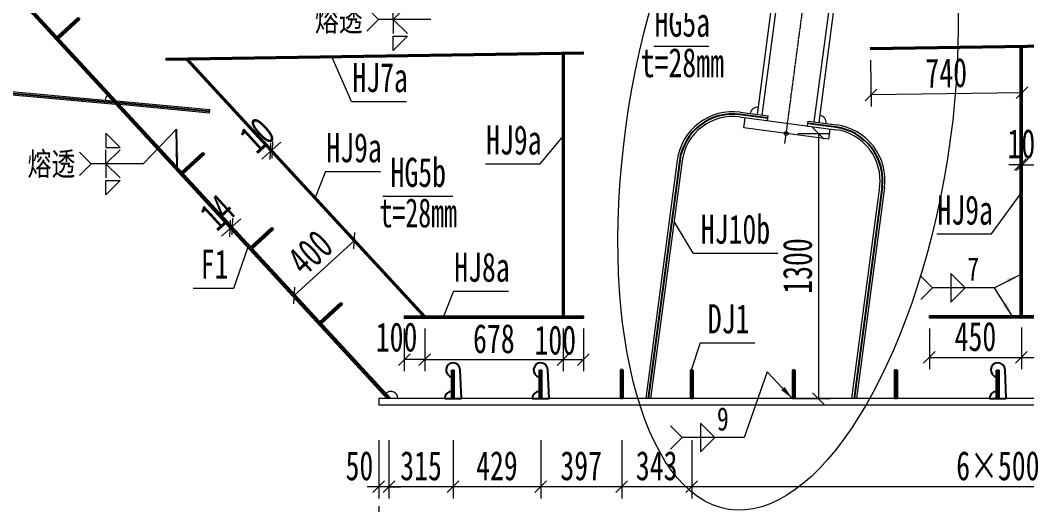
# Model space of a CAD drawing. Header units: millimetres. Extents: x 44597 to 300567, y -113054 to 73044.
# Drawn here: x 143971 to 148903, y -73829 to -71451 of the extents above; entities that cross this region are included whole.
import ezdxf
from ezdxf.enums import TextEntityAlignment as Align

# ---------------------------------------------------------------- set-up
doc = ezdxf.new("R2010")
doc.units = ezdxf.units.MM
doc.linetypes.add('CENTER2', pattern=[28.575, 19.05, -3.175, 3.175, -3.175])
doc.layers.get('Defpoints').update_dxf_attribs({"color": 8})
for name, color, linetype, lineweight in [('Dim', 4, 'Continuous', 15), ('中心线', 2, 'CENTER2', 15), ('文字', 7, 'Continuous', 15), ('细实线', 4, 'Continuous', 15), ('钢板粗线', 1, 'Continuous', 25), ('钢板细线', 6, 'Continuous', 15)]:
    doc.layers.add(name, color=color, linetype=linetype, lineweight=lineweight)
doc.layers.add('Text', color=4, linetype='Continuous')
doc.styles.add('111', font='', dxfattribs={"width": 0.7})
doc.styles.add('BM_Dim', font='', dxfattribs={"width": 0.85})
doc.styles.add('SMEDI', font='', dxfattribs={"width": 0.75})
doc.styles.get("Standard").update_dxf_attribs({"font": ''})
doc.styles.get('111').set_extended_font_data('仿宋_GB2312')
doc.styles.get('BM_Dim').set_extended_font_data('仿宋_GB2312')
doc.styles.get('SMEDI').set_extended_font_data('仿宋_GB2312')
doc.styles.get('Standard').set_extended_font_data('仿宋_GB2312')
doc.dimstyles.new('200', dxfattribs={"dimscale": 0, "dimtxt": 2.5, "dimasz": 1, "dimexe": 1, "dimexo": 1, "dimgap": 0.6, "dimtad": 1, "dimdec": 0, "dimdsep": 46, "dimtxsty": '111', "dimblk": 'OBLIQUE', "dimcen": 0, "dimclrd": 4, "dimclre": 4, "dimclrt": 4, "dimadec": 1, "dimazin": 2, "dimtfac": 1, "dimtdec": 0, "dimtix": 1, "dimtmove": 2, "dimatfit": 3, "dimfxl": 4, "dimfxlon": 1, "dimtolj": 1, "dimlwd": -1, "dimlwe": -1, "dimarcsym": 0})
doc.dimstyles.new('MSteel_1.0_1.0', dxfattribs={"dimtxt": 3, "dimasz": 1.2, "dimexe": 1, "dimexo": 1, "dimgap": 1, "dimtad": 3, "dimtoh": 1, "dimdec": 0, "dimzin": 0, "dimdsep": 46, "dimtxsty": 'Standard', "dimblk": 'ARCHTICK', "dimcen": 0.09, "dimclrd": 3, "dimclre": 3, "dimadec": 0, "dimazin": 0, "dimtfac": 1, "dimtdec": 4, "dimtofl": 0, "dimtmove": 0, "dimatfit": 3, "dimfxl": 1, "dimtolj": 1, "dimtzin": 0, "dimarcsym": 0})

# ---------------------------------------------------------------- blocks, each defined once
blk = doc.blocks.new('14-160加劲 无过焊孔')
at = {"layer": 'Defpoints'}
blk.add_line((38609.4, 32076.7), (38609.4, 32216.7), dxfattribs=at)
at = {"layer": '钢板粗线', "color": 7}
for p, q in [((38603.4, 32076.7), (38603.4, 32216.7)), ((38603.4, 32216.7), (38615.4, 32216.7)), ((38615.4, 32076.7), (38615.4, 32216.7)), ((38603.4, 32076.7), (38615.4, 32076.7))]:
    blk.add_line(p, q, dxfattribs=at)
blk = doc.blocks.new('全融透2')
at = {"layer": 'Dim'}
blk.add_line((0, 0), (-4.479, 0), dxfattribs=at)
for points in [[(-3.227, 2.645), (-3.227, 1.414), (-1.995, 1.414)], [(-3.227, -2.645), (-3.227, -1.414), (-1.995, -1.414)]]:
    blk.add_lwpolyline(points, close=True, dxfattribs=at)
for points in [[(-5.479, 1), (-4.479, 0), (-5.479, -1)], [(-1.995, 1.206), (-3.227, 0), (-3.227, 1.206)], [(-1.995, -1.206), (-3.227, 0), (-3.227, -1.206)]]:
    blk.add_lwpolyline(points, dxfattribs=at)
at = {"layer": 'Text', "style": 'SMEDI', "width": 0.75}
blk.add_text('熔透', height=2, dxfattribs=at).set_placement((-9.923, 0), align=Align.MIDDLE_LEFT)
blk = doc.blocks.new('_ArchTick')
at = {"color": 0, "linetype": 'ByBlock', "const_width": 0.15}
blk.add_lwpolyline([(-0.5, -0.5), (0.5, 0.5)], dxfattribs=at)
blk = doc.blocks.new('_Oblique')
at = {"color": 0, "linetype": 'ByBlock', "lineweight": -2}
blk.add_line((-0.5, -0.5), (0.5, 0.5), dxfattribs=at)
blk = doc.blocks.new('*D2517')
at = {"layer": 'Defpoints', "color": 0, "transparency": 16777216}
for p in [(145009.8, -72463.5), (145010.3, -72484.9), (145020.6, -72475.4)]:
    blk.add_point(p, dxfattribs=at)
at = {"layer": '细实线', "color": 4, "transparency": 16777216}
for p, q in [((144999.4, -72473), (144961, -72430.7)), ((145009.8, -72463.5), (144971.3, -72421.3)), ((145009.8, -72463.5), (145052, -72425.1)), ((144999.4, -72473), (144957.2, -72511.4)), ((144999.4, -72473), (145009.8, -72463.5))]:
    blk.add_line(p, q, dxfattribs=at)
at = {"layer": '细实线', "color": 4, "transparency": 16777216, "xscale": 57.14285714285715, "yscale": 57.14285714285715, "zscale": 57.14285714285715}
for p, rotation in [((144999.4, -72473), 42.30941180362122), ((145009.8, -72463.5), 222.3094118036212)]:
    blk.add_blockref('_Oblique', p, dxfattribs=dict(at, rotation=rotation))
at = {"layer": '细实线', "color": 4, "transparency": 16777216, "insert": (144936.8, -72393.8), "char_height": 142.86, "attachment_point": 5, "rotation": 42.3094, "style": '111'}
blk.add_mtext('\\A1;14', dxfattribs=at)
blk = doc.blocks.new('*D2518')
at = {"layer": 'Defpoints', "color": 0, "transparency": 16777216}
for p in [(145205, -72087.9), (145223, -72107.7), (145215.6, -72114.4)]:
    blk.add_point(p, dxfattribs=at)
at = {"layer": '细实线', "color": 4, "transparency": 16777216}
for p, q in [((145197.6, -72094.6), (145159.1, -72052.4)), ((145205, -72087.9), (145166.5, -72045.7)), ((145205, -72087.9), (145247.2, -72049.4)), ((145197.6, -72094.6), (145155.3, -72133.1)), ((145197.6, -72094.6), (145205, -72087.9))]:
    blk.add_line(p, q, dxfattribs=at)
at = {"layer": '细实线', "color": 4, "transparency": 16777216, "xscale": 57.14285714285715, "yscale": 57.14285714285715, "zscale": 57.14285714285715}
for p, rotation in [((145197.6, -72094.6), 42.31909851133648), ((145205, -72087.9), 222.3190985113364)]:
    blk.add_blockref('_Oblique', p, dxfattribs=dict(at, rotation=rotation))
at = {"layer": '细实线', "color": 4, "transparency": 16777216, "insert": (145132.4, -72015.7), "char_height": 142.86, "attachment_point": 5, "rotation": 42.3191, "style": '111'}
blk.add_mtext('\\A1;10', dxfattribs=at)
blk = doc.blocks.new('*D2519')
at = {"layer": 'Defpoints', "color": 0, "transparency": 16777216}
for p in [(145608.1, -72532.6), (145649, -72577.5), (145353.4, -72846.7)]:
    blk.add_point(p, dxfattribs=at)
at = {"layer": '细实线', "color": 4, "transparency": 16777216}
for p, q in [((145610.6, -72535.3), (145569.7, -72490.3)), ((145312.5, -72801.8), (145608.1, -72532.6)), ((145314.9, -72804.5), (145274, -72759.6))]:
    blk.add_line(p, q, dxfattribs=at)
at = {"layer": '细实线', "color": 4, "transparency": 16777216, "xscale": 57.14285714285715, "yscale": 57.14285714285715, "zscale": 57.14285714285715}
for p, rotation in [((145608.1, -72532.6), 42.31909851127786), ((145312.5, -72801.8), 222.3190985112778)]:
    blk.add_blockref('_Oblique', p, dxfattribs=dict(at, rotation=rotation))
at = {"layer": '细实线', "color": 4, "transparency": 16777216, "insert": (145391.5, -72591.6), "char_height": 142.86, "attachment_point": 5, "rotation": 42.3191, "style": '111'}
blk.add_mtext('\\A1;400', dxfattribs=at)
blk = doc.blocks.new('*D2525')
at = {"layer": 'Defpoints', "color": 0, "transparency": 16777216}
for p in [(145727.2, -73339.2), (150755.8, -73335.2), (145727.2, -74064.1)]:
    blk.add_point(p, dxfattribs=at)
at = {"layer": '细实线', "color": 4, "transparency": 16777216}
for p, q in [((145727.2, -73835.5), (145727.2, -74121.3)), ((150755.8, -73835.5), (150755.8, -74121.3)), ((150755.8, -74064.1), (145727.2, -74064.1))]:
    blk.add_line(p, q, dxfattribs=at)
at = {"layer": '细实线', "color": 4, "transparency": 16777216, "xscale": 57.14285714285715, "yscale": 57.14285714285715, "zscale": 57.14285714285715, "rotation": 180}
blk.add_blockref('_Oblique', (145727.2, -74064.1), dxfattribs=at)
at = {"layer": '细实线', "color": 4, "transparency": 16777216, "xscale": 57.14285714285715, "yscale": 57.14285714285715, "zscale": 57.14285714285715}
blk.add_blockref('_Oblique', (150755.8, -74064.1), dxfattribs=at)
at = {"layer": '细实线', "color": 4, "transparency": 16777216, "insert": (148241.5, -73961.9), "char_height": 142.86, "attachment_point": 5, "style": '111'}
blk.add_mtext('\\A1;5029', dxfattribs=at)
blk = doc.blocks.new('*D2526')
at = {"layer": 'Defpoints', "color": 0, "transparency": 16777216}
for p in [(145727.2, -73323.2), (145777.2, -73307.2), (145727.2, -73739.5)]:
    blk.add_point(p, dxfattribs=at)
at = {"layer": '细实线', "color": 4, "transparency": 16777216}
for p, q in [((145727.2, -73510.9), (145727.2, -73796.6)), ((145777.2, -73510.9), (145777.2, -73796.6)), ((145727.2, -73739.5), (145670.1, -73739.5)), ((145777.2, -73739.5), (145727.2, -73739.5)), ((145777.2, -73739.5), (145834.4, -73739.5))]:
    blk.add_line(p, q, dxfattribs=at)
at = {"layer": '细实线', "color": 4, "transparency": 16777216, "xscale": 57.14285714285715, "yscale": 57.14285714285715, "zscale": 57.14285714285715}
blk.add_blockref('_Oblique', (145727.2, -73739.5), dxfattribs=at)
at = {"layer": '细实线', "color": 4, "transparency": 16777216, "xscale": 57.14285714285715, "yscale": 57.14285714285715, "zscale": 57.14285714285715, "rotation": 180}
blk.add_blockref('_Oblique', (145777.2, -73739.5), dxfattribs=at)
at = {"layer": '细实线', "color": 4, "transparency": 16777216, "insert": (145632.9, -73637.3), "char_height": 142.86, "attachment_point": 5, "style": '111'}
blk.add_mtext('\\A1;50', dxfattribs=at)
blk = doc.blocks.new('*D2527')
at = {"layer": 'Defpoints', "color": 0, "transparency": 16777216}
for p in [(146917.7, -73307.2), (147260.8, -73307.2), (146917.7, -73739.5)]:
    blk.add_point(p, dxfattribs=at)
at = {"layer": '细实线', "color": 4, "transparency": 16777216}
for p, q in [((146917.7, -73510.9), (146917.7, -73796.6)), ((147260.8, -73510.9), (147260.8, -73796.6)), ((147260.8, -73739.5), (146917.7, -73739.5))]:
    blk.add_line(p, q, dxfattribs=at)
at = {"layer": '细实线', "color": 4, "transparency": 16777216, "xscale": 57.14285714285715, "yscale": 57.14285714285715, "zscale": 57.14285714285715, "rotation": 180}
blk.add_blockref('_Oblique', (146917.7, -73739.5), dxfattribs=at)
at = {"layer": '细实线', "color": 4, "transparency": 16777216, "xscale": 57.14285714285715, "yscale": 57.14285714285715, "zscale": 57.14285714285715}
blk.add_blockref('_Oblique', (147260.8, -73739.5), dxfattribs=at)
at = {"layer": '细实线', "color": 4, "transparency": 16777216, "insert": (147089.2, -73637.3), "char_height": 142.86, "attachment_point": 5, "style": '111'}
blk.add_mtext('\\A1;343', dxfattribs=at)
blk = doc.blocks.new('*D2529')
at = {"layer": 'Defpoints', "color": 0, "transparency": 16777216}
for p in [(147723.9, -72007.2), (147710.6, -73307.2), (147881.8, -73307.2)]:
    blk.add_point(p, dxfattribs=at)
at = {"layer": '细实线', "color": 4, "transparency": 16777216}
for p, q in [((147781, -72007.2), (147938.9, -72007.2)), ((147881.8, -72007.2), (147881.8, -73307.2)), ((147767.8, -73307.2), (147938.9, -73307.2))]:
    blk.add_line(p, q, dxfattribs=at)
at = {"layer": '细实线', "color": 4, "transparency": 16777216, "xscale": 57.14285714285715, "yscale": 57.14285714285715, "zscale": 57.14285714285715}
for p, rotation in [((147881.8, -72007.2), 90), ((147881.8, -73307.2), 270)]:
    blk.add_blockref('_Oblique', p, dxfattribs=dict(at, rotation=rotation))
at = {"layer": '细实线', "color": 4, "transparency": 16777216, "insert": (147779.5, -72657.2), "char_height": 142.86, "attachment_point": 5, "rotation": 90, "style": '111'}
blk.add_mtext('\\A1;1300', dxfattribs=at)
blk = doc.blocks.new('12-140加劲 有过焊孔')
at = {"layer": 'Defpoints'}
blk.add_line((0, 0), (0, 140), dxfattribs=at)
at = {"layer": '钢板粗线', "color": 7}
for p, q in [((-6, 0), (-6, 140)), ((-6, 140), (6, 140)), ((6, 0), (6, 140)), ((41, 0), (35, 141.5)), ((-41, 0), (41, 0))]:
    blk.add_line(p, q, dxfattribs=at)
for centre, start, end in [((0, 140), 2.441, 260.1291), ((-6, 0), 90, 180)]:
    blk.add_arc(centre, 35, start, end, dxfattribs=at)
blk = doc.blocks.new('角焊缝1')
at = {"layer": 'Dim'}
blk.add_line((-3101.175, 370.223), (-3106.48, 370.223), dxfattribs=at)
blk.add_lwpolyline([(-3107.48, 369.223), (-3106.48, 370.223), (-3107.48, 371.223)], dxfattribs=at)
blk.add_lwpolyline([(-3104.907, 371.455), (-3104.907, 368.992), (-3103.675, 370.223)], close=True, dxfattribs=at)
blk = doc.blocks.new('*D6223')
at = {"layer": 'Defpoints', "color": 0}
for p in [(-3495, 32), (-495, 32), (-3495, -400.3)]:
    blk.add_point(p, dxfattribs=at)
at = {"layer": '细实线', "color": 4}
for p, q in [((-3495, -171.8), (-3495, -457.5)), ((-495, -171.8), (-495, -457.5)), ((-495, -400.3), (-3495, -400.3))]:
    blk.add_line(p, q, dxfattribs=at)
at = {"layer": '细实线', "color": 4, "xscale": 57.14285714285715, "yscale": 57.14285714285715, "zscale": 57.14285714285715, "rotation": 180}
blk.add_blockref('_Oblique', (-3495, -400.3), dxfattribs=at)
at = {"layer": '细实线', "color": 4, "xscale": 57.14285714285715, "yscale": 57.14285714285715, "zscale": 57.14285714285715}
blk.add_blockref('_Oblique', (-495, -400.3), dxfattribs=at)
at = {"layer": '细实线', "color": 4, "insert": (-1995, -298.1), "char_height": 142.86, "attachment_point": 5, "style": '111'}
blk.add_mtext('\\A1;6×500', dxfattribs=at)
blk = doc.blocks.new('*D6226')
at = {"layer": 'Defpoints', "color": 0}
for p in [(-2330, 432.2), (-1880, 437), (-1880, 233.5)]:
    blk.add_point(p, dxfattribs=at)
at = {"layer": '细实线', "color": 4}
for p, q in [((-2330, 375), (-2330, 176.4)), ((-1880, 379.9), (-1880, 176.4)), ((-2330, 233.5), (-1880, 233.5))]:
    blk.add_line(p, q, dxfattribs=at)
at = {"layer": '细实线', "color": 4, "xscale": 57.14285714285715, "yscale": 57.14285714285715, "zscale": 57.14285714285715, "rotation": 180}
blk.add_blockref('_Oblique', (-2330, 233.5), dxfattribs=at)
at = {"layer": '细实线', "color": 4, "xscale": 57.14285714285715, "yscale": 57.14285714285715, "zscale": 57.14285714285715}
blk.add_blockref('_Oblique', (-1880, 233.5), dxfattribs=at)
at = {"layer": '细实线', "color": 4, "insert": (-2105, 335.8), "char_height": 142.86, "attachment_point": 5, "style": '111'}
blk.add_mtext('\\A1;450', dxfattribs=at)
blk = doc.blocks.new('*D6227')
at = {"layer": 'Defpoints', "color": 0}
for p in [(-1880, 437), (-379.7, 432), (-379.7, 233.5)]:
    blk.add_point(p, dxfattribs=at)
at = {"layer": '细实线', "color": 4}
for p, q in [((-1880, 379.9), (-1880, 176.4)), ((-379.7, 374.9), (-379.7, 176.4)), ((-1880, 233.5), (-379.7, 233.5))]:
    blk.add_line(p, q, dxfattribs=at)
at = {"layer": '细实线', "color": 4, "xscale": 57.14285714285715, "yscale": 57.14285714285715, "zscale": 57.14285714285715, "rotation": 180}
blk.add_blockref('_Oblique', (-1880, 233.5), dxfattribs=at)
at = {"layer": '细实线', "color": 4, "xscale": 57.14285714285715, "yscale": 57.14285714285715, "zscale": 57.14285714285715}
blk.add_blockref('_Oblique', (-379.7, 233.5), dxfattribs=at)
at = {"layer": '细实线', "color": 4, "insert": (-1129.9, 335.8), "char_height": 142.86, "attachment_point": 5, "style": '111'}
blk.add_mtext('\\A1;1500', dxfattribs=at)
blk = doc.blocks.new('*D6230')
at = {"layer": 'Defpoints', "color": 0}
for p in [(-1885, 1147.5), (-1875, 1178.8), (-1875, 1147.5)]:
    blk.add_point(p, dxfattribs=at)
at = {"layer": '细实线', "color": 4}
for p, q in [((-1885, 1178.8), (-1885, 1235.9)), ((-1875, 1178.8), (-1875, 1235.9)), ((-1885, 1178.8), (-1942.1, 1178.8)), ((-1885, 1178.8), (-1875, 1178.8)), ((-1875, 1178.8), (-1817.9, 1178.8))]:
    blk.add_line(p, q, dxfattribs=at)
at = {"layer": '细实线', "color": 4, "xscale": 57.14285714285715, "yscale": 57.14285714285715, "zscale": 57.14285714285715}
blk.add_blockref('_Oblique', (-1885, 1178.8), dxfattribs=at)
at = {"layer": '细实线', "color": 4, "xscale": 57.14285714285715, "yscale": 57.14285714285715, "zscale": 57.14285714285715, "rotation": 180}
blk.add_blockref('_Oblique', (-1875, 1178.8), dxfattribs=at)
at = {"layer": '细实线', "color": 4, "insert": (-1880, 1281), "char_height": 142.86, "attachment_point": 5, "style": '111'}
blk.add_mtext('\\A1;10', dxfattribs=at)
blk = doc.blocks.new('12-140加劲 无过焊孔')
at = {"layer": 'Defpoints'}
blk.add_line((38946.6, 32076.7), (38946.6, 32216.7), dxfattribs=at)
at = {"layer": '钢板粗线', "color": 7}
for p, q in [((38940.6, 32076.7), (38940.6, 32216.7)), ((38940.6, 32216.7), (38952.6, 32216.7)), ((38952.6, 32076.7), (38952.6, 32216.7)), ((38940.6, 32076.7), (38952.6, 32076.7))]:
    blk.add_line(p, q, dxfattribs=at)
blk = doc.blocks.new('*D6237')
at = {"layer": 'Defpoints', "color": 0}
for p in [(-2619.9, 1748.3), (-1880, 1759.4), (-2616.5, 1520.8)]:
    blk.add_point(p, dxfattribs=at)
at = {"layer": '细实线', "color": 4}
for p, q in [((-2619.1, 1691.2), (-2615.6, 1463.6)), ((-1879.1, 1702.3), (-1875.7, 1474.7)), ((-1876.6, 1531.9), (-2616.5, 1520.8))]:
    blk.add_line(p, q, dxfattribs=at)
at = {"layer": '细实线', "color": 4, "xscale": 57.14285714285715, "yscale": 57.14285714285715, "zscale": 57.14285714285715}
for p, rotation in [((-2616.5, 1520.8), 180.8593722433884), ((-1876.6, 1531.9), 0.8593722433884116)]:
    blk.add_blockref('_Oblique', p, dxfattribs=dict(at, rotation=rotation))
at = {"layer": '细实线', "color": 4, "insert": (-2248.1, 1628.5), "char_height": 142.86, "attachment_point": 5, "rotation": 0.8594, "style": '111'}
blk.add_mtext('\\A1;740', dxfattribs=at)
blk = doc.blocks.new('*D2538')
at = {"layer": 'Defpoints', "color": 0, "transparency": 16777216}
for p in [(146520.9, -73307.2), (146917.7, -73307.2), (146520.9, -73739.5)]:
    blk.add_point(p, dxfattribs=at)
at = {"layer": '细实线', "color": 4, "transparency": 16777216}
for p, q in [((146520.9, -73510.9), (146520.9, -73796.6)), ((146917.7, -73510.9), (146917.7, -73796.6)), ((146917.7, -73739.5), (146520.9, -73739.5))]:
    blk.add_line(p, q, dxfattribs=at)
at = {"layer": '细实线', "color": 4, "transparency": 16777216, "xscale": 57.14285714285715, "yscale": 57.14285714285715, "zscale": 57.14285714285715, "rotation": 180}
blk.add_blockref('_Oblique', (146520.9, -73739.5), dxfattribs=at)
at = {"layer": '细实线', "color": 4, "transparency": 16777216, "xscale": 57.14285714285715, "yscale": 57.14285714285715, "zscale": 57.14285714285715}
blk.add_blockref('_Oblique', (146917.7, -73739.5), dxfattribs=at)
at = {"layer": '细实线', "color": 4, "transparency": 16777216, "insert": (146719.3, -73637.3), "char_height": 142.86, "attachment_point": 5, "style": '111'}
blk.add_mtext('\\A1;397', dxfattribs=at)
blk = doc.blocks.new('*D2539')
at = {"layer": 'Defpoints', "color": 0, "transparency": 16777216}
for p in [(146091.9, -73307.2), (146520.9, -73307.2), (146091.9, -73739.5)]:
    blk.add_point(p, dxfattribs=at)
at = {"layer": '细实线', "color": 4, "transparency": 16777216}
for p, q in [((146091.9, -73510.9), (146091.9, -73796.6)), ((146520.9, -73510.9), (146520.9, -73796.6)), ((146520.9, -73739.5), (146091.9, -73739.5))]:
    blk.add_line(p, q, dxfattribs=at)
at = {"layer": '细实线', "color": 4, "transparency": 16777216, "xscale": 57.14285714285715, "yscale": 57.14285714285715, "zscale": 57.14285714285715, "rotation": 180}
blk.add_blockref('_Oblique', (146091.9, -73739.5), dxfattribs=at)
at = {"layer": '细实线', "color": 4, "transparency": 16777216, "xscale": 57.14285714285715, "yscale": 57.14285714285715, "zscale": 57.14285714285715}
blk.add_blockref('_Oblique', (146520.9, -73739.5), dxfattribs=at)
at = {"layer": '细实线', "color": 4, "transparency": 16777216, "insert": (146306.4, -73637.3), "char_height": 142.86, "attachment_point": 5, "style": '111'}
blk.add_mtext('\\A1;429', dxfattribs=at)
blk = doc.blocks.new('*D2540')
at = {"layer": 'Defpoints', "color": 0, "transparency": 16777216}
for p in [(145777.2, -73307.2), (146091.9, -73307.2), (145777.2, -73739.5)]:
    blk.add_point(p, dxfattribs=at)
at = {"layer": '细实线', "color": 4, "transparency": 16777216}
for p, q in [((145777.2, -73510.9), (145777.2, -73796.6)), ((146091.9, -73510.9), (146091.9, -73796.6)), ((146091.9, -73739.5), (145777.2, -73739.5))]:
    blk.add_line(p, q, dxfattribs=at)
at = {"layer": '细实线', "color": 4, "transparency": 16777216, "xscale": 57.14285714285715, "yscale": 57.14285714285715, "zscale": 57.14285714285715, "rotation": 180}
blk.add_blockref('_Oblique', (145777.2, -73739.5), dxfattribs=at)
at = {"layer": '细实线', "color": 4, "transparency": 16777216, "xscale": 57.14285714285715, "yscale": 57.14285714285715, "zscale": 57.14285714285715}
blk.add_blockref('_Oblique', (146091.9, -73739.5), dxfattribs=at)
at = {"layer": '细实线', "color": 4, "transparency": 16777216, "insert": (145934.6, -73637.3), "char_height": 142.86, "attachment_point": 5, "style": '111'}
blk.add_mtext('\\A1;315', dxfattribs=at)
blk = doc.blocks.new('*D2548')
at = {"layer": 'Defpoints', "color": 0, "transparency": 16777216}
for p in [(145852.6, -72907.2), (145952.6, -72907.2), (145852.6, -73116.4)]:
    blk.add_point(p, dxfattribs=at)
at = {"layer": '细实线', "color": 4, "transparency": 16777216}
for p, q in [((145852.6, -72964.3), (145852.6, -73173.6)), ((145952.6, -72964.3), (145952.6, -73173.6)), ((145952.6, -73116.4), (145852.6, -73116.4))]:
    blk.add_line(p, q, dxfattribs=at)
at = {"layer": '细实线', "color": 4, "transparency": 16777216, "xscale": 57.14285714285715, "yscale": 57.14285714285715, "zscale": 57.14285714285715, "rotation": 180}
blk.add_blockref('_Oblique', (145852.6, -73116.4), dxfattribs=at)
at = {"layer": '细实线', "color": 4, "transparency": 16777216, "xscale": 57.14285714285715, "yscale": 57.14285714285715, "zscale": 57.14285714285715}
blk.add_blockref('_Oblique', (145952.6, -73116.4), dxfattribs=at)
at = {"layer": '细实线', "color": 4, "transparency": 16777216, "insert": (145814.8, -73006.2), "char_height": 142.86, "attachment_point": 5, "style": '111'}
blk.add_mtext('\\A1;100', dxfattribs=at)
blk = doc.blocks.new('*D2549')
at = {"layer": 'Defpoints', "color": 0, "transparency": 16777216}
for p in [(145952.6, -72907.2), (146630.5, -72907.2), (146630.5, -73116.4)]:
    blk.add_point(p, dxfattribs=at)
at = {"layer": '细实线', "color": 4, "transparency": 16777216}
for p, q in [((145952.6, -72964.3), (145952.6, -73173.6)), ((146630.5, -72964.3), (146630.5, -73173.6)), ((145952.6, -73116.4), (146630.5, -73116.4))]:
    blk.add_line(p, q, dxfattribs=at)
at = {"layer": '细实线', "color": 4, "transparency": 16777216, "xscale": 57.14285714285715, "yscale": 57.14285714285715, "zscale": 57.14285714285715, "rotation": 180}
blk.add_blockref('_Oblique', (145952.6, -73116.4), dxfattribs=at)
at = {"layer": '细实线', "color": 4, "transparency": 16777216, "xscale": 57.14285714285715, "yscale": 57.14285714285715, "zscale": 57.14285714285715}
blk.add_blockref('_Oblique', (146630.5, -73116.4), dxfattribs=at)
at = {"layer": '细实线', "color": 4, "transparency": 16777216, "insert": (146291.6, -73014.2), "char_height": 142.86, "attachment_point": 5, "style": '111'}
blk.add_mtext('\\A1;678', dxfattribs=at)
blk = doc.blocks.new('*D2550')
at = {"layer": 'Defpoints', "color": 0, "transparency": 16777216}
for p in [(146630.5, -72907.2), (146730.5, -72907.2), (146730.5, -73116.4)]:
    blk.add_point(p, dxfattribs=at)
at = {"layer": '细实线', "color": 4, "transparency": 16777216}
for p, q in [((146630.5, -72964.3), (146630.5, -73173.6)), ((146730.5, -72964.3), (146730.5, -73173.6)), ((146630.5, -73116.4), (146730.5, -73116.4))]:
    blk.add_line(p, q, dxfattribs=at)
at = {"layer": '细实线', "color": 4, "transparency": 16777216, "xscale": 57.14285714285715, "yscale": 57.14285714285715, "zscale": 57.14285714285715, "rotation": 180}
blk.add_blockref('_Oblique', (146630.5, -73116.4), dxfattribs=at)
at = {"layer": '细实线', "color": 4, "transparency": 16777216, "xscale": 57.14285714285715, "yscale": 57.14285714285715, "zscale": 57.14285714285715}
blk.add_blockref('_Oblique', (146730.5, -73116.4), dxfattribs=at)
at = {"layer": '细实线', "color": 4, "transparency": 16777216, "insert": (146592.4, -73021), "char_height": 142.86, "attachment_point": 5, "style": '111'}
blk.add_mtext('\\A1;100', dxfattribs=at)
blk = doc.blocks.new('ddd')
at = {"color": 8}
for p, q in [((-2619.9, 1748.3), (-16.3, 1787.4)), ((-1880, 437), (-1880, 1759.4)), ((-279.7, 432), (-2330, 432))]:
    blk.add_line(p, q, dxfattribs=at)
at = {"layer": '细实线'}
for p, q in [((-2025.9, 839.2), (-1885, 1032.6)), ((-2294.7, 839.2), (-2025.9, 839.2))]:
    blk.add_line(p, q, dxfattribs=at)
at = {"layer": '细实线', "color": 8}
blk.add_line((-3125.6, 163.2), (-3238, -159.6), dxfattribs=at)
at = {"layer": '钢板细线'}
for p, q in [((-2620, 1753.3), (-16.4, 1792.4)), ((-2619.8, 1743.3), (-16.2, 1782.4)), ((-2620, 1753.3), (-2619.8, 1743.3)), ((-1885, 437), (-1885, 1754.3)), ((-1875, 437), (-1875, 1754.5)), ((-2330, 427), (-2330, 437)), ((-279.7, 437), (-2330, 437)), ((-279.7, 427), (-2330, 427))]:
    blk.add_line(p, q, dxfattribs=at)
at = {"layer": '细实线', "color": 8, "xscale": 57.1428571428572, "yscale": 57.1428571428572, "zscale": 57.1428571428572}
for p in [(175198.4, -20580.1), (173972, -21315.2)]:
    blk.add_blockref('角焊缝1', p, dxfattribs=at)
at = {"layer": '钢板细线'}
for name, p, rotation in [('12-140加劲 有过焊孔', (-1995, 32), 359.9999999999936), ('12-140加劲 无过焊孔', (35451.6, 32248.7), 180.0000000000021), ('12-140加劲 无过焊孔', (35951.6, 32248.7), 180.0000000000021), ('12-140加劲 无过焊孔', (36451.6, 32248.7), 180.0000000000021)]:
    blk.add_blockref(name, p, dxfattribs=dict(at, rotation=rotation))
at = {"layer": 'Text', "color": 8, "style": 'SMEDI', "width": 0.75}
for s, p in [('7', (-2145.2, 667.5)), ('9', (-3371.6, -67.6))]:
    blk.add_text(s, height=114.3, dxfattribs=at).set_placement(p, align=Align.MIDDLE_LEFT)
at = {"layer": '文字', "style": 'BM_Dim', "width": 0.7}
blk.add_text('HJ9a', height=142.86, dxfattribs=at).set_placement((-2155.2, 842.2), align=Align.BOTTOM_CENTER)
at = {"layer": '细实线'}
for p1, p2, distance, picture, middle in [((-1880, 1759.4), (-2619.9, 1748.3), 227.6, '*D6237', (-2248.1, 1628.5)), ((-1885, 1147.5), (-1875, 1147.5), 31.3, '*D6230', (-1880, 1281))]:
    dim = blk.add_aligned_dim(p1=p1, p2=p2, distance=distance, dimstyle='200', override={"dimscale": 57.142857, "dimblk": 'Oblique'}, dxfattribs=at)
    dim.commit()
    dim.dimension.update_dxf_attribs({"geometry": picture, "text_midpoint": middle})
for base, p1, p2, picture, middle in [((-1880, 233.5), (-2330, 432.2), (-1880, 437), '*D6226', (-2105, 335.8)), ((-379.7, 233.5), (-1880, 437), (-379.7, 432), '*D6227', (-1129.9, 335.8))]:
    dim = blk.add_linear_dim(base=base, p1=p1, p2=p2, dimstyle='200', override={"dimscale": 57.142857, "dimblk": 'Oblique'}, dxfattribs=at)
    dim.commit()
    dim.dimension.update_dxf_attribs({"geometry": picture, "text_midpoint": middle})
dim = blk.add_linear_dim(base=(-3495, -400.3), p1=(-495, 32), p2=(-3495, 32), text='6×500', dimstyle='200', override={"dimscale": 57.142857, "dimtxsty": '111', "dimblk": 'Oblique'}, dxfattribs=at)
dim.commit()
dim.dimension.update_dxf_attribs({"geometry": '*D6223', "text_midpoint": (-1995, -298.1)})
at = {"layer": 'Dim', "color": 8}
for points in [[(-1885, 638.9), (-2011.6, 575.5)], [(-1924.9, 437), (-2011.6, 575.5)], [(-3001, 31.5), (-3125.6, 163.2)]]:
    blk.add_leader(points, dimstyle='MSteel_1.0_1.0', override={"dimscale": 57.142857, "dimclrd": 8}, dxfattribs=at)

msp = doc.modelspace()

# ---------------------------------------------------------------- linework, layer by layer
at = {"layer": 'Defpoints'}
for p, q in [((143726.1, -71080.4), (145777.2, -73307.2)), ((140086.2, -71459.6), (144451.1, -71857.2)), ((144786.4, -71641.1), (145952.6, -72907.2)), ((144899.1, -71900.1), (144451.1, -71857.2)), ((147202, -72139.8), (147047.4, -73307.2)), ((148193.3, -72271), (148056.2, -73307.2)), ((145852.6, -72907.2), (146730.5, -72907.2))]:
    msp.add_line(p, q, dxfattribs=at)
at = {"layer": 'Defpoints', "color": 8}
for p, q in [((144686.4, -71642.6), (146730.5, -71611.9)), ((146630.5, -71613.4), (146630.5, -72907.2))]:
    msp.add_line(p, q, dxfattribs=at)
at = {"layer": 'Defpoints', "elevation": 0}
for points in [[(147633.9, -71932.7), (147496.1, -71914.5, 0.414214), (147202, -72139.8)], [(148193.3, -72271, 0.414214), (147968, -71976.9), (147830.2, -71958.7)]]:
    msp.add_lwpolyline(points, format="xyb", dxfattribs=at)
at = {"layer": '中心线', "ltscale": 0.6}
msp.add_line((147717.3, -72057), (147879, -70835.6), dxfattribs=at)
at = {"layer": '细实线'}
for p, q in [((147075.4, -71578.9), (147344.2, -71578.9)), ((145594.6, -71850.2), (145499.9, -71635.4)), ((145594.6, -71850.2), (145863.4, -71850.2)), ((146518.7, -72156.2), (146625.5, -72027.7)), ((146249.9, -72156.2), (146518.7, -72156.2)), ((145467, -72194.3), (145417.4, -72318.2)), ((145467, -72194.3), (145735.8, -72194.3)), ((145748.1, -72315.1), (146090.9, -72315.1)), ((147267.6, -72593.9), (147174.5, -72438.5)), ((145018, -72765.7), (145086.3, -72567.5)), ((147267.6, -72593.9), (147682.3, -72593.9)), ((144818.5, -72765.7), (145018, -72765.7)), ((146093.7, -72780.3), (146044.2, -72904.2)), ((146093.7, -72780.3), (146362.5, -72780.3)), ((147302.1, -73033.4), (147257.5, -73167.2)), ((147302.1, -73033.4), (147570.9, -73033.4))]:
    msp.add_line(p, q, dxfattribs=at)
at = {"layer": '细实线', "color": 8}
msp.add_line((144574.2, -72156.3), (144737.3, -71986.5), dxfattribs=at)
at = {"layer": '细实线'}
msp.add_circle((147723.9, -72007.2), 9.48, dxfattribs=at)
msp.add_ellipse((147732.8, -72008.5), major_axis=(-291.6, -1841.9), ratio=0.42395, dxfattribs=at)
at = {"layer": '钢板细线'}
for p, q in [((147582.4, -71913.8), (147712.6, -70930.5)), ((147606.2, -71916.9), (147736.4, -70933.6)), ((147861, -71950.7), (147991.1, -70967.3)), ((147884.8, -71953.8), (148014.9, -70970.5)), ((143731.4, -71096.5), (145767.7, -73307.2)), ((143750.6, -71096.7), (145786.7, -73307.2)), ((140098.2, -71452.7), (144422.3, -71846.5)), ((140098.2, -71468.7), (144438.4, -71864.1)), ((144686.3, -71637.6), (146730.4, -71606.9)), ((146730.6, -71616.9), (146730.4, -71606.9)), ((144686.5, -71647.6), (144686.3, -71637.6)), ((144686.5, -71647.6), (146730.6, -71616.9)), ((144784.2, -71646.1), (145941.2, -72902.2)), ((144797.6, -71645.9), (145954.8, -72902.2)), ((146625.5, -71618.5), (146625.5, -72902.2)), ((146635.5, -71618.3), (146635.5, -72902.2)), ((147494.5, -71926.4), (147966.4, -71988.8)), ((147515.7, -71979.6), (147522.3, -71930)), ((147632.3, -71944.6), (147635.5, -71920.8)), ((147828.6, -71970.6), (147831.7, -71946.8)), ((147932.1, -72034.7), (147515.7, -71979.6)), ((147932.1, -72034.7), (147938.6, -71985.1)), ((147190.1, -72138.2), (147035.3, -73307.2)), ((147213.9, -72141.4), (147059.5, -73307.2)), ((148181.4, -72269.5), (148044.1, -73307.2)), ((148205.2, -72272.6), (148068.3, -73307.2)), ((145852.6, -72902.2), (146730.5, -72902.2)), ((145852.6, -72902.2), (145852.6, -72912.2)), ((145852.6, -72912.2), (146730.5, -72912.2)), ((146730.5, -72902.2), (146730.5, -72912.2)), ((145727.2, -73307.2), (145727.2, -73339.2)), ((150755.8, -73307.2), (145727.2, -73307.2)), ((150755.8, -73339.2), (145727.2, -73339.2))]:
    msp.add_line(p, q, dxfattribs=at)
at = {"layer": '钢板细线', "color": 7}
for p, q in [((144899.8, -71892.1), (144443, -71848.4)), ((144898.3, -71908), (144459.3, -71866)), ((144898.3, -71908), (144899.8, -71892.1))]:
    msp.add_line(p, q, dxfattribs=at)
at = {"layer": '钢板细线', "elevation": 0}
for points in [[(147497.7, -71902.6, 0.414214), (147190.1, -72138.2)], [(147494.5, -71926.4, 0.414214), (147213.9, -72141.4)], [(148181.4, -72269.5, 0.414214), (147966.4, -71988.8)], [(148205.2, -72272.6, 0.414214), (147969.5, -71965)]]:
    msp.add_lwpolyline(points, format="xyb", dxfattribs=at)
for points in [[(147497.7, -71902.6), (147635.5, -71920.8)], [(147831.7, -71946.8), (147969.5, -71965)]]:
    msp.add_lwpolyline(points, dxfattribs=at)
at = {"layer": '钢板细线'}
for centre, start, end in [((144422.3, -71846.5), 132.6489, 174.8359), ((147582.4, -71913.8), 82.4596, 172.4596), ((147884.8, -71953.8), 352.4596, 82.4596), ((145786.7, -73307.2), 0, 132.5863)]:
    msp.add_arc(centre, 35, start, end, dxfattribs=at)

# ---------------------------------------------------------------- block references
at = {"layer": '细实线'}
msp.add_blockref('ddd', (150755.8, -73339.2), dxfattribs=at)
at = {"layer": '细实线', "color": 8, "xscale": 57.1428571428572, "yscale": 57.1428571428572, "zscale": 57.1428571428572}
for p in [(145982, -71448.6), (144574.2, -72156.3)]:
    msp.add_blockref('全融透2', p, dxfattribs=at)
at = {"layer": '钢板细线'}
for name, p, rotation in [('14-160加劲 无过焊孔', (94405.3, -64871.4), 312.6489191297477), ('14-160加劲 无过焊孔', (95015.1, -65533.4), 312.6489191297477), ('14-160加劲 无过焊孔', (95353.8, -65901.1), 312.6489191297477), ('14-160加劲 无过焊孔', (95692.6, -66268.9), 312.6489191297477), ('12-140加劲 有过焊孔', (146091.9, -73307.2), 359.9999999999936), ('12-140加劲 有过焊孔', (146520.9, -73307.2), 359.9999999999936), ('12-140加劲 无过焊孔', (185864.3, -41090.4), 180.000000000002)]:
    msp.add_blockref(name, p, dxfattribs=dict(at, rotation=rotation))

# ---------------------------------------------------------------- texts
at = {"layer": '文字', "style": 'BM_Dim'}
for s, width, p in [('HG5a', 0.7, (147214.9, -71575.8)), ('t=28mm', 0.7, (147214.9, -71774.2)), ('HJ7a', 0.7, (145734.1, -71847.2)), ('HJ9a', 0.7, (145606.5, -72191.3)), ('HJ9a', 0.7, (146389.4, -72153.2)), ('HG5b', 0.7, (145921.2, -72312.1)), ('t=28mm', 0.65, (145921.2, -72510.5)), ('HJ10b', 0.7, (147475.2, -72590.9)), ('F1', 0.7, (144923.4, -72762.6)), ('HJ8a', 0.7, (146233.3, -72777.2)), ('DJ1', 0.7, (147441.6, -73030.4))]:
    msp.add_text(s, height=142.86, dxfattribs=dict(at, width=width)).set_placement(p, align=Align.BOTTOM_CENTER)

# ---------------------------------------------------------------- dimensions: what is measured, and where the dimension line sits
at = {"layer": '细实线'}
for p1, p2, distance, picture, middle in [((145215.6, -72114.4), (145223, -72107.7), 26.7, '*D2518', (145132.4, -72015.7)), ((145010.3, -72484.9), (145020.6, -72475.4), 16.1, '*D2517', (144936.8, -72393.8)), ((145353.4, -72846.7), (145649, -72577.5), 60.7, '*D2519', (145391.5, -72591.6))]:
    dim = msp.add_aligned_dim(p1=p1, p2=p2, distance=distance, dimstyle='200', override={"dimscale": 57.142857, "dimblk": 'Oblique'}, dxfattribs=at)
    dim.commit()
    dim.dimension.update_dxf_attribs({"geometry": picture, "text_midpoint": middle})
dim = msp.add_linear_dim(base=(147881.8, -73307.2), p1=(147723.9, -72007.2), p2=(147710.6, -73307.2), angle=90, dimstyle='200', override={"dimscale": 57.142857, "dimblk": 'Oblique'}, dxfattribs=at)
dim.commit()
dim.dimension.update_dxf_attribs({"geometry": '*D2529', "text_midpoint": (147779.5, -72657.2)})
for base, p1, p2, picture, middle in [((145852.6, -73116.4), (145952.6, -72907.2), (145852.6, -72907.2), '*D2548', (145814.8, -73006.2)), ((146730.5, -73116.4), (146630.5, -72907.2), (146730.5, -72907.2), '*D2550', (146592.4, -73021)), ((145727.2, -73739.5), (145777.2, -73307.2), (145727.2, -73323.2), '*D2526', (145632.9, -73637.3))]:
    dim = msp.add_linear_dim(base=base, p1=p1, p2=p2, dimstyle='200', override={"dimscale": 57.142857, "dimblk": 'Oblique'}, dxfattribs=at)
    dim.commit()
    dim.dimension.update_dxf_attribs({"geometry": picture, "text_midpoint": middle, "dimtype": 160})
for base, p1, p2, override, picture, middle in [((146630.5, -73116.4), (145952.6, -72907.2), (146630.5, -72907.2), {"dimscale": 57.142857, "dimblk": 'Oblique'}, '*D2549', (146291.6, -73014.2)), ((145727.2, -74064.1), (150755.8, -73335.2), (145727.2, -73339.2), {"dimscale": 57.142857, "dimtxsty": '111', "dimblk": 'Oblique'}, '*D2525', (148241.5, -73961.9)), ((145777.2, -73739.5), (146091.9, -73307.2), (145777.2, -73307.2), {"dimscale": 57.142857, "dimblk": 'Oblique'}, '*D2540', (145934.6, -73637.3)), ((146091.9, -73739.5), (146520.9, -73307.2), (146091.9, -73307.2), {"dimscale": 57.142857, "dimblk": 'Oblique'}, '*D2539', (146306.4, -73637.3)), ((146520.9, -73739.5), (146917.7, -73307.2), (146520.9, -73307.2), {"dimscale": 57.142857, "dimblk": 'Oblique'}, '*D2538', (146719.3, -73637.3)), ((146917.7, -73739.5), (147260.8, -73307.2), (146917.7, -73307.2), {"dimscale": 57.142857, "dimblk": 'Oblique'}, '*D2527', (147089.2, -73637.3))]:
    dim = msp.add_linear_dim(base=base, p1=p1, p2=p2, dimstyle='200', override=override, dxfattribs=at)
    dim.commit()
    dim.dimension.update_dxf_attribs({"geometry": picture, "text_midpoint": middle})

# ---------------------------------------------------------------- leaders
at = {"layer": 'Dim'}
msp.add_leader([(144740, -72170.7), (144737.3, -71986.5)], dimstyle='MSteel_1.0_1.0', override={"dimscale": 57.142857, "dimclrd": 256}, dxfattribs=at)

doc.saveas('drawing.dxf')
